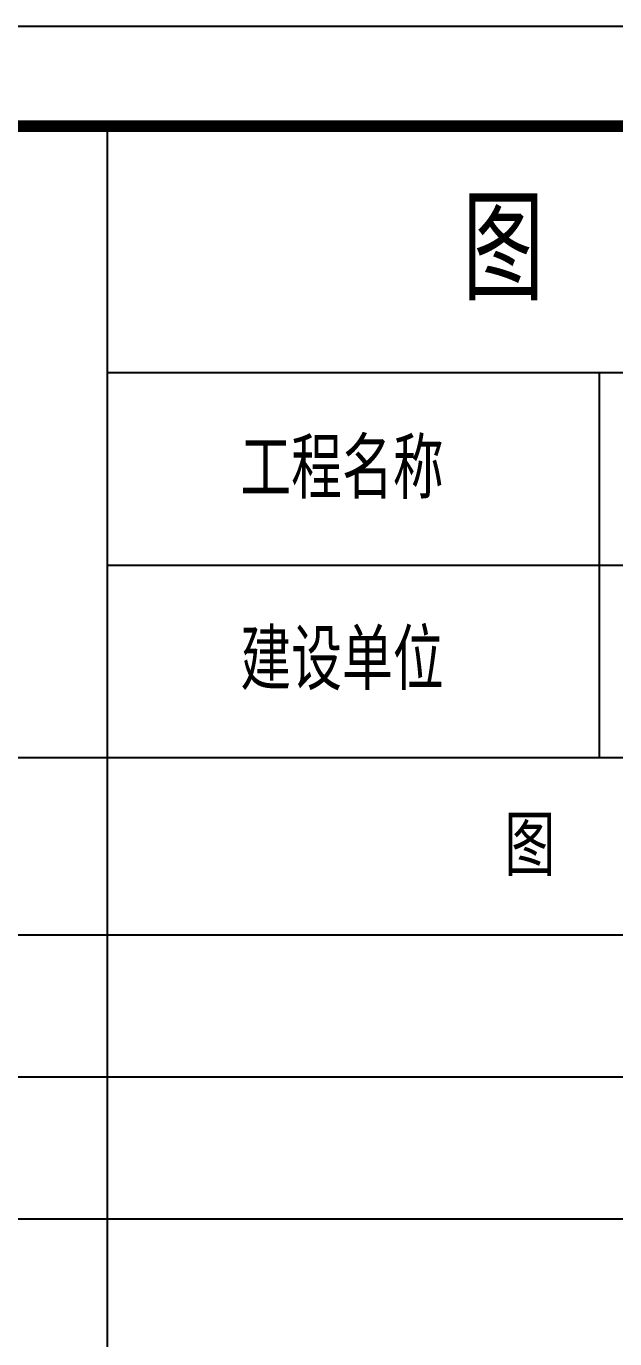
# Model space of a CAD drawing. Extents: x -695846 to 822170, y -413475 to 397179.
# Drawn here: x -530139 to -526824, y -248842 to -241444 of the extents above; entities that cross this region are included whole.
import ezdxf

# ---------------------------------------------------------------- set-up
doc = ezdxf.new("R2010")
doc.units = 0
doc.header["$LTSCALE"] = 1000
doc.header["$MEASUREMENT"] = 0
doc.layers.add('图框', color=2, linetype='Continuous')
doc.styles.add('_HZ129', font='txt.shx', dxfattribs={"width": 0.8, "bigfont": 'hztxt.shx'})
doc.styles.add('ST1', font='', dxfattribs={"width": 0.7})
doc.styles.get('ST1').set_extended_font_data('SimSun')

msp = doc.modelspace()

# ---------------------------------------------------------------- linework, layer by layer
at = {"layer": '图框'}
for p, q in [((-529682.5, -242007.5, -5024), (-529682.5, -268965.6, -5024)), ((-529682.5, -243396.7, -5024), (-521150.5, -243396.7, -5024)), ((-526910.6, -243396.7, -5024), (-526910.6, -245565.5, -5024)), ((-529682.5, -244481.1, -5024), (-515277.6, -244481.1, -5024)), ((-535134.6, -245565.5, -5024), (-515282.5, -245565.5, -5024)), ((-535200.1, -246565.5, -5024), (-515277.6, -246565.5, -5024)), ((-535134.6, -246565.5, -5024), (-515282.5, -246565.5, -5024)), ((-535200.1, -247365.5, -5024), (-515282.5, -247365.5, -5024)), ((-535200.1, -248165.5, -5024), (-515282.5, -248165.5, -5024))]:
    msp.add_line(p, q, dxfattribs=at)
msp.add_lwpolyline([(-535779.7, -241444.5), (-514779.7, -241444.5), (-514779.7, -271144.7), (-535779.7, -271144.7)], close=True, dxfattribs=at)
at = {"layer": '图框', "const_width": 64.4, "elevation": -5024}
msp.add_lwpolyline([(-515282.5, -242007.5), (-535200.1, -242007.5)], dxfattribs=at)

# ---------------------------------------------------------------- texts
at = {"layer": '图框'}
for s, height, style, width, p in [('图', 573.9, '_HZ129', 0.8, (-527681.2, -242989, -5024)), ('工程名称', 300, 'ST1', 0.7, (-528933, -244075.3, -5024)), ('建设单位', 300, 'ST1', 0.7, (-528933, -245153.3, -5024)), ('图', 300, 'ST1', 0.7, (-527445.6, -246201.9, -5024))]:
    msp.add_text(s, height=height, dxfattribs=dict(at, style=style, width=width)).set_placement(p)

doc.saveas('drawing.dxf')
